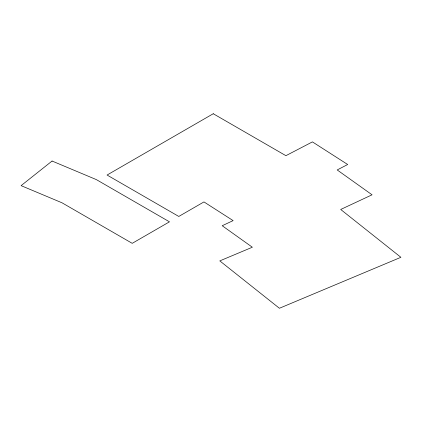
<?xml version="1.0" encoding="UTF-8"?>
<svg xmlns="http://www.w3.org/2000/svg" width="422" height="422" viewBox="0 0 422 422"><rect width="100%" height="100%" fill="white"/><g stroke="black" fill="none" stroke-linecap="round" stroke-linejoin="round"><path stroke-width="0.63" d="M52.07 161.03L21.1 185.643L62.002 202.797L132.218 243.336L169.475 221.824L96.327 179.598L52.07 161.03M213.252 113.734L107.067 175.04L178.791 216.449L203.963 201.916L233.129 220.616L222.199 225.728L252.356 247.229L219.793 260.891L279.411 308.266L400.9 257.304L340.702 209.47L372.062 194.806L337.194 169.95L347.681 164.501L312.422 141.892L285.905 155.681L213.252 113.734"/></g></svg>
